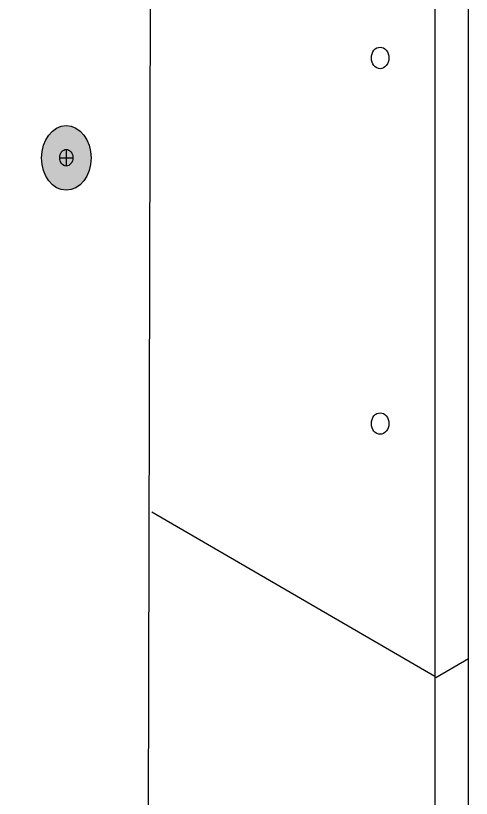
# Model space of a CAD drawing. Extents: x -1392 to 5791, y -3809 to 1722.
# Drawn here: x 1565.5 to 1632.8, y 1116.9 to 1232.4 of the extents above; entities that cross this region are included whole.
import ezdxf

# ---------------------------------------------------------------- set-up
doc = ezdxf.new("R2010")
doc.units = 0
doc.header["$MEASUREMENT"] = 0
doc.layers.add('G-ANNO-TTLB', color=7, linetype='Continuous', lineweight=0)
doc.layers.add('WALL SCRATCH', color=7, linetype='Continuous', lineweight=0)

# ---------------------------------------------------------------- blocks, each defined once
blk = doc.blocks.new('Block_322')
at = {"layer": 'WALL SCRATCH', "true_color": 0x003b71, "transparency": 33554687}
h = blk.add_hatch(color=156, dxfattribs=at)
h.dxf.hatch_style = 2
edge = h.paths.add_edge_path()
edge.add_ellipse((1572.97, 1211.44), major_axis=(0, 4.78), ratio=0.766948, start_angle=0, end_angle=360)
at = {"layer": 'WALL SCRATCH', "color": 18, "lineweight": 25, "true_color": 0x080808}
for p, q in [((1572.97, 1212.71), (1572.97, 1210.24)), ((1572, 1211.47), (1573.94, 1211.47))]:
    blk.add_line(p, q, dxfattribs=at)
at = {"layer": 'WALL SCRATCH', "color": 8, "lineweight": 25, "true_color": 0x808080}
blk.add_lwpolyline([(1572.46, 1215.86)], dxfattribs=at)
at = {"layer": 'WALL SCRATCH', "color": 18, "lineweight": 25, "true_color": 0x000000}
blk.add_ellipse((1572.97, 1211.44), major_axis=(0, 4.78), ratio=0.766948, dxfattribs=at)
at = {"layer": 'WALL SCRATCH', "color": 18, "lineweight": 25, "true_color": 0x080808}
blk.add_ellipse((1572.97, 1211.47), major_axis=(0, 1.23), ratio=0.788846, dxfattribs=at)
blk = doc.blocks.new('Block_321')
at = {"layer": 'WALL SCRATCH'}
blk.add_blockref('Block_322', (0, 0), dxfattribs=at)
blk = doc.blocks.new('Block_316')
at = {"layer": 'WALL SCRATCH'}
blk.add_blockref('Block_321', (0, 0), dxfattribs=at)

msp = doc.modelspace()

# ---------------------------------------------------------------- hatches: boundary and pattern name
at = {"layer": 'G-ANNO-TTLB', "true_color": 0xff00ff, "transparency": 33554687}
h = msp.add_hatch(color=6, dxfattribs=at)
edge = h.paths.add_edge_path()
edge.add_spline(control_points=[(1773.02, -796.5), (1773.02, -796.5), (-1156.5, -796.5), (-1156.5, -796.5), (-1156.5, -796.5), (-1156.5, 1660.5), (-1156.5, 1660.5), (-1156.5, 1660.5), (1773.02, 1660.5), (1773.02, 1660.5), (1773.02, 1660.5), (1773.02, -796.5), (1773.02, -796.5)], knot_values=[0, 0, 0, 0, 1, 1, 1, 2, 2, 2, 3, 3, 3, 4, 4, 4, 4], degree=3, periodic=0)
edge = h.paths.add_edge_path()
edge.add_spline(control_points=[(-1147.5, 1651.5), (-1147.5, 1651.5), (-1147.5, -787.5), (-1147.5, -787.5), (-1147.5, -787.5), (1764.02, -787.5), (1764.02, -787.5), (1764.02, -787.5), (1764.02, 1651.5), (1764.02, 1651.5), (1764.02, 1651.5), (-1147.5, 1651.5), (-1147.5, 1651.5)], knot_values=[0, 0, 0, 0, 1, 1, 1, 2, 2, 2, 3, 3, 3, 4, 4, 4, 4], degree=3, periodic=0)
edge.add_line((-1147.5, 1651.5), (-1147.5, 1651.5))

# ---------------------------------------------------------------- linework, layer by layer
at = {"layer": 'G-ANNO-TTLB'}
for points in [[(1773.02, -796.5), (1773.02, -796.5), (-1156.5, -796.5), (-1156.5, -796.5), (-1156.5, -796.5), (-1156.5, 1660.5), (-1156.5, 1660.5), (-1156.5, 1660.5), (1773.02, 1660.5), (1773.02, 1660.5), (1773.02, 1660.5), (1773.02, -796.5), (1773.02, -796.5)], [(-1147.5, 1651.5), (-1147.5, 1651.5), (-1147.5, -787.5), (-1147.5, -787.5), (-1147.5, -787.5), (1764.02, -787.5), (1764.02, -787.5), (1764.02, -787.5), (1764.02, 1651.5), (1764.02, 1651.5), (1764.02, 1651.5), (-1147.5, 1651.5), (-1147.5, 1651.5)]]:
    msp.add_open_spline(points, degree=3, knots=[0, 0, 0, 0, 1, 1, 1, 2, 2, 2, 3, 3, 3, 4, 4, 4, 4], dxfattribs=at)
at = {"layer": 'WALL SCRATCH', "color": 2, "lineweight": 25, "true_color": 0xffff00}
for p, q in [((1632.41, 925.27), (1632.41, 1349.63)), ((1627.46, 1347.1), (1627.46, 922.74)), ((1585.61, 1159.15), (1627.46, 1134.92)), ((1632.41, 1137.45), (1627.6, 1134.67))]:
    msp.add_line(p, q, dxfattribs=at)
at = {"layer": 'WALL SCRATCH', "color": 18, "lineweight": 25, "true_color": 0x000000}
msp.add_line((1585.61, 1315.53), (1584.85, 1039.76), dxfattribs=at)
at = {"layer": 'WALL SCRATCH', "color": 252, "lineweight": 25, "true_color": 0x848484}
for centre in [(1619.35, 1226.21), (1619.35, 1172.21)]:
    msp.add_ellipse(centre, major_axis=(0, 1.59), ratio=0.812499, dxfattribs=at)

# ---------------------------------------------------------------- block references
at = {"layer": 'WALL SCRATCH'}
msp.add_blockref('Block_316', (0, 0), dxfattribs=at)

doc.saveas('drawing.dxf')
